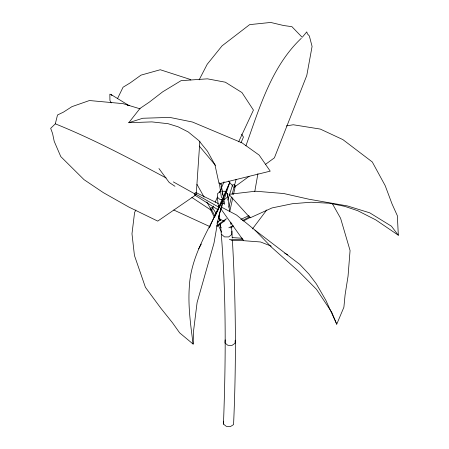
<?xml version="1.0" encoding="UTF-8"?>
<svg xmlns="http://www.w3.org/2000/svg" width="449" height="449" viewBox="0 0 449 449"><rect width="100%" height="100%" fill="white"/><g stroke="black" fill="none" stroke-linecap="round" stroke-linejoin="round"><path stroke-width="0.67" d="M135.862 210.02L134.588 212.461L131.978 233.789L134.442 255.487L145.42 287.304L160.804 308.166L172.495 322.78L179.634 332.838L193.126 344.091L193.586 330.683L197.089 302.553L213.982 243.178L217.933 220.493L223.215 198.755L229.708 182.58L218.444 216.884M232.386 240.198C235.893 300.594 236.348 361.226 233.693 421.667L233.531 424.619L230.466 426.55L226.296 426.337L223.462 424.103C225.987 357.269 226.33 290.088 220.38 223.439M218.54 207.561L217.333 197.201L217.484 193.732L220.532 191.28M221.918 191.274L224.696 191.274L227.536 193.727L227.39 197.195L224.343 199.648M231.403 227.003L231.886 231.162L231.729 234.558L228.67 236.932L224.506 236.904L221.666 234.485M225.145 339.848L224.977 342.974L227.811 345.281L231.987 345.421L235.057 343.305L235.225 340.185M223.462 424.103L223.624 421.156M196.219 194.664L199.856 141.149M254.763 191.6L257.928 173.645M229.809 211.406L232.762 197.874M233.497 194.49L235.416 185.695L234.608 184.926L232.672 184.735L227.772 200.097M195.641 195.062L157.728 221.104L128.902 207.09L103.349 192.643L84.058 179.684L60.767 156.572L54.211 141.334L52.561 133.46L50.675 128.347L55.317 123.834L57.5 115L63.483 112.11L71.958 106.643L89.435 100.531L122.964 103.629L140.116 108.843M228.794 207.236L231.437 197.094M232.144 194.389L234.608 184.926M234.468 185.415L236.14 179.347M245.912 145.83C259.477 108.063 271.28 66.766 301.279 38.322M214.555 217.136L223.215 198.755C210.39 227.463 190.735 254.768 189.293 287.231C187.963 306.274 190.662 325.256 193.126 344.091M220.998 206.888L236.471 214.976L254.959 230.118L299.736 264.354L308.867 274.013L316.309 283.841L325.851 300.297L336.739 324.2L343.895 307.228L345.085 294.858L348.048 276.18L350.068 250.497L340.589 218.276L332.417 203.762M213.539 206.024L211.597 210.491L191.841 197.431M215.2 202.19L217.417 197.083M219.353 192.615L220.74 189.422M221.57 187.508L224.062 181.761M240.961 142.81L243.459 137.063L241.601 134.161M209.301 227.851L229.708 182.58M238.627 141.839L253.438 110.1L241.955 92.561L225.336 82.206L207.455 78.833L181.059 80.668L162.723 91.798L149.242 102.198L140.021 108.417L128.773 122.717L151.852 121.892L168.094 123.7L178.101 126.798L188.254 131.955L198.733 140.515L207.41 151.161L214.948 164.805L219.067 183.736L270.225 171.142L259.146 155.096L242.011 142.855L192.43 122.021L169.761 117.402L142.726 118.261L128.773 122.717M117.526 98.578L123.06 87.224L130.21 82.885L141.008 75.129L160.254 69.741L189.68 79.243L190.842 79.973M199.165 79.827L207.208 64.269L222.07 45.843L249.65 24.628L270.691 22.45L283.588 25.514L291.912 26.682L302.228 37.346M198.666 248.841L201.332 244.032M111.279 102.894L109.932 100.486L109.859 94.161L111.077 94.548L129.16 105.683L127.23 104.993M252.422 228.956L266.757 209.952M302.637 36.846L306.774 31.873L307.374 33.821L309.339 35.948L312.083 46.432L306.796 75.432L274.395 157.846L265.398 164.424M216.345 213.937L212.355 207.359L210.676 208.117L210.138 208.712L214.381 217.367M216.85 226.532L224.107 221.267L226.448 218.657L216.654 225.735M216.856 223.164L220.818 219.527L224.107 221.267M218.18 209.896L194.557 194.939L194.501 193.463L195.82 192.475L218.298 203.549M233.912 187.441L249.094 176.345M228.816 227.8L233.143 225.516M242.409 220.616L249.829 216.699M230.388 227.907L233.486 226.268M243.397 221.031L250.211 217.428M230.64 224.023L231.909 223.445M240.782 219.393L249.021 215.632M286.372 125.928L293.259 124.755L320.289 129.076L342.862 139.6L372.288 161.971L385.18 185.628L392.061 203.992L397.354 215.722L398.325 235.231L375.807 219.909L357.73 210.704L344.731 206.349L329.667 203.268L311.09 202.224L292.372 203.723L272.004 207.932L250.132 217.838L228.928 194.322L255.576 191.212L283.74 193.53L309.041 199.244L347.369 205.923L369.751 212.837L391.421 226.184L398.325 235.231M231.005 240.473L243.279 240.35M229.316 239.401L243.083 239.39M222.261 199.653L220.173 199.653L217.333 197.201M232.161 237.594L242.555 238.273M271.258 246.147L260.532 241.977L243.566 240.686L220.543 208.42M55.317 123.834C93.493 139.196 129.884 158.548 166.108 177.972M173.769 210.02L210.087 226.711M173.348 181.907L195.618 194.327M194.501 193.463L219.084 207.32M284.733 253.163L287.758 254.897M223.159 203.257L224.685 204.188L224.073 200.815M174.987 186.29L169.178 182.451L158.946 168.527M254.959 230.118L271.437 247.141L299.113 271.768L316.5 289.347L331.76 312.291L336.739 324.2M199.311 146.077L215.486 165.412M228.519 180.992L233.009 186.363M111.077 94.548L111.947 95.637M218.523 205.591L219.331 206.725M218.517 217.524L220.336 220.515M196.965 184.331L204.11 197.111M206.832 201.977L210.575 208.667M210.676 208.117L214.964 216.109M217.608 221.031L218.265 222.261M219.258 224.107L221.239 227.795M218.326 225.398L221.66 232.195M220.891 183.282L223.338 196.769M220.728 183.467L220.959 184.808M221.183 186.15L221.761 189.5M221.986 190.836L222.216 192.178M222.446 193.519L222.676 194.86M219.286 182.676L221.452 197.818M227.536 193.727L229.635 211.748M230.842 222.148L231.083 224.231M219.337 214.465L220.061 220.678M231.886 231.162L232.268 238.11"/></g></svg>
